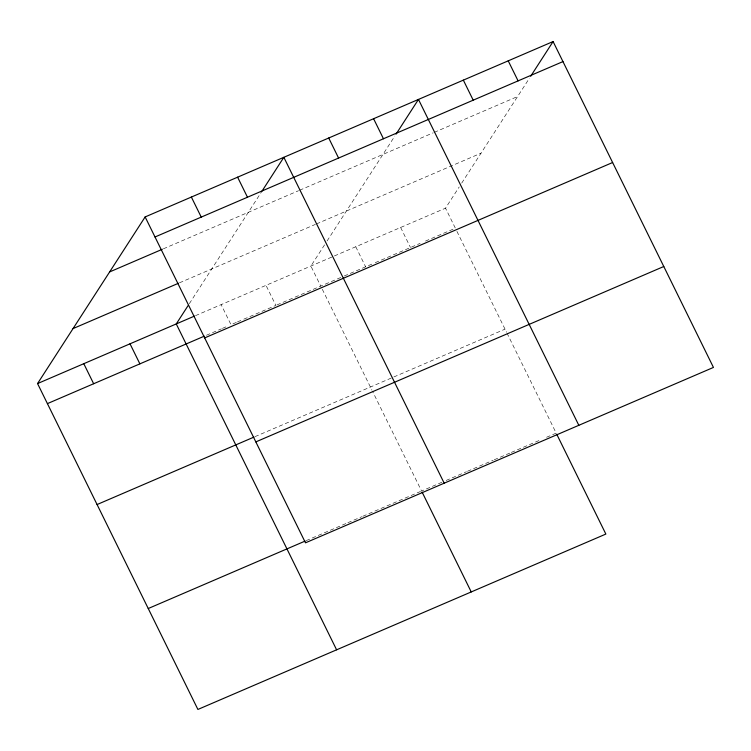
<?xml version="1.0" encoding="UTF-8"?>
<svg xmlns="http://www.w3.org/2000/svg" width="751" height="751" viewBox="0 0 751 751"><rect width="100%" height="100%" fill="white"/><g stroke="black" fill="none" stroke-linecap="round" stroke-linejoin="round"><path stroke-width="0.56" stroke-dasharray="3.75 2.82" d="M189.336 303.676L261.423 192.031M324.582 244.835L310.886 266.061L320.743 286.103M327.079 240.977L394.801 136.081M334.392 255.95L445.512 208.177L459.208 186.952M461.705 183.094L529.427 78.207M163.399 248.816L298.56 190.707M299.621 190.247L433.186 132.824M434.247 132.364L517.589 96.532M179.498 282.817L315.401 224.389M316.471 223.929L481.015 153.185M195.485 315.664L333.322 256.41M206.422 335.256L221.376 328.825M222.446 328.365L227.788 326.065M236.34 322.395L230.998 324.685L221.132 304.643M237.41 321.935L242.751 319.635M243.812 319.175L275.87 305.394L266.004 285.352M276.941 304.934L343.179 276.452M344.249 276.002L374.167 263.132M375.237 262.672L420.109 243.38M425.451 241.09L455.369 228.22L445.512 208.177M255.011 436.641L505.038 329.154M306.183 540.626L346.784 523.175M347.854 522.715L361.738 516.735M362.808 516.284L420.504 491.473M441.879 482.283L421.574 491.013L372.458 391.187M446.15 480.452L466.446 471.722M467.516 471.262L493.163 460.241M494.233 459.781L510.258 452.891M511.328 452.431L541.246 439.57M546.587 437.27L556.2 433.139L507.085 333.313M456.927 231.374L506.568 332.271M400.63 227.469L410.497 247.52M355.758 246.76L365.624 266.812M322.301 289.257L371.942 390.154"/><path stroke-width="1.13" d="M556.716 434.191L605.86 534.064L197.907 709.451L37.55 383.573L145.14 216.936L553.093 41.549L713.45 367.427L305.488 542.823L145.14 216.936M188.088 305.61L176.26 323.934L336.608 649.822M262.043 191.073L283.84 157.306L444.198 483.193M396.049 134.157L418.467 99.423L578.824 425.31M530.675 76.273L553.093 41.549M154.997 236.987L562.959 61.591M109.637 271.928L162.319 249.276M73.054 328.581L178.428 283.277M37.55 383.573L194.415 316.124M47.416 403.616L204.281 336.176M204.666 337.912L612.619 162.516M97.076 504.541L253.941 437.101M255.828 441.898L663.79 266.502M148.247 608.526L305.113 541.086M508.22 60.84L518.087 80.883M463.348 80.132L473.205 100.174M373.594 118.714L383.461 138.766M328.722 138.015L338.579 158.057M422.09 492.065L471.234 591.938M237.607 177.18L247.473 197.231M191.374 197.062L201.24 217.105M130.017 343.817L139.883 363.86M83.783 363.691L93.65 383.742"/></g></svg>
